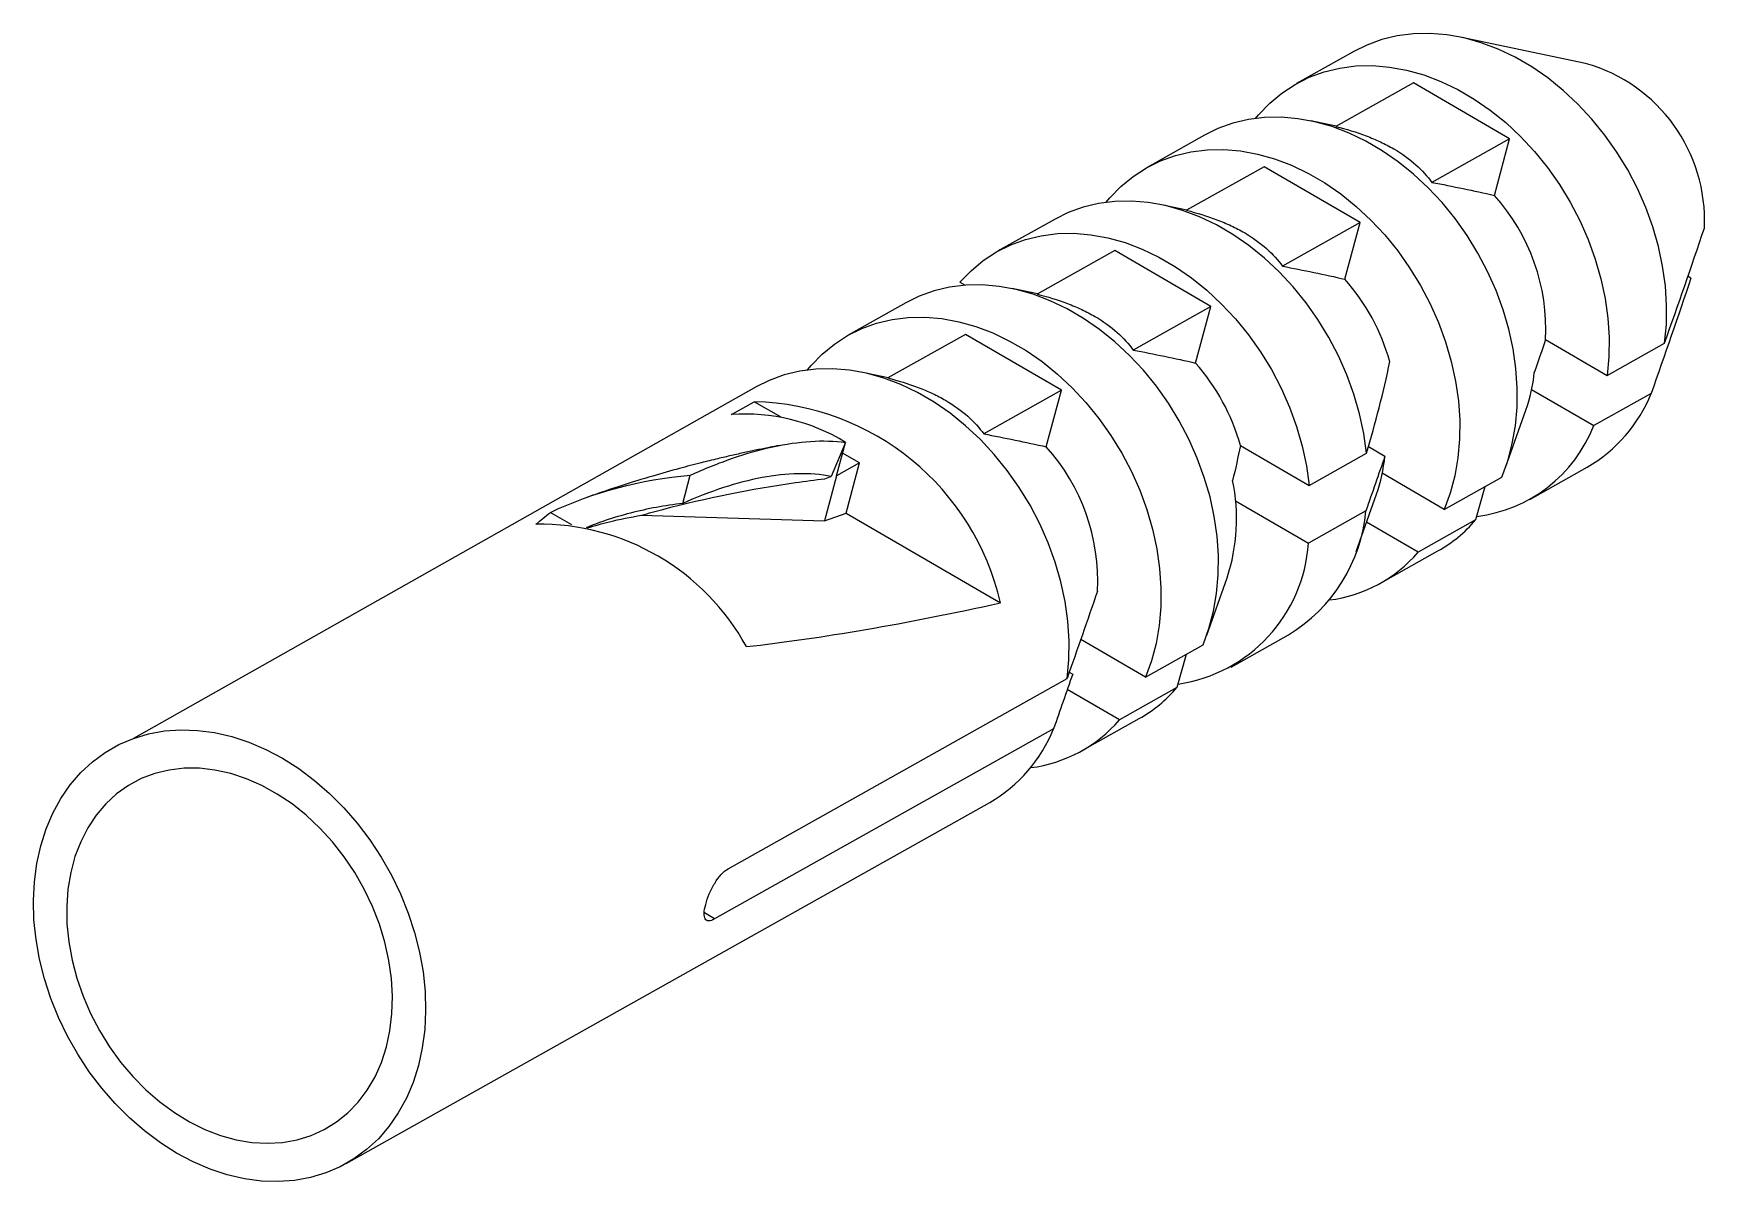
# Model space of a CAD drawing. Extents: x 7948 to 8542, y -4601 to -4181.
# Drawn here: x 8485.37 to 8494.06, y -4310.68 to -4304.72 of the extents above; entities that cross this region are included whole.
import ezdxf

# ---------------------------------------------------------------- set-up
doc = ezdxf.new("R2010")
doc.units = 0
doc.header["$LTSCALE"] = 7
doc.header["$MEASUREMENT"] = 0
doc.layers.get('0').update_dxf_attribs({"color": 2, "linetype": 'CONTINUOUS'})

msp = doc.modelspace()

# ---------------------------------------------------------------- linework, layer by layer
at = {"color": 7, "linetype": 'Continuous'}
for p, q in [((8493.43699, -4304.87291), (8492.78584, -4304.73645)), ((8492.23274, -4304.81066), (8491.93418, -4304.97824)), ((8492.54269, -4304.97454), (8492.1393, -4305.20096)), ((8493.0417, -4305.26502), (8492.54269, -4304.97454)), ((8492.14139, -4305.19978), (8492.00958, -4305.17216)), ((8491.45648, -4305.24637), (8491.15792, -4305.41395)), ((8493.0417, -4305.26502), (8492.6383, -4305.49144)), ((8492.96287, -4305.55919), (8493.0417, -4305.26502)), ((8491.76643, -4305.41024), (8491.36304, -4305.63666)), ((8492.26544, -4305.70072), (8491.76643, -4305.41024)), ((8491.36513, -4305.63549), (8491.23332, -4305.60786)), ((8490.68022, -4305.68207), (8490.38166, -4305.84965)), ((8492.26544, -4305.70072), (8491.86205, -4305.92714)), ((8492.18662, -4305.9949), (8492.26544, -4305.70072)), ((8490.99018, -4305.84595), (8490.58678, -4306.07237)), ((8491.48918, -4306.13643), (8490.99018, -4305.84595)), ((8490.18571, -4306.01078), (8490.21234, -4306.02628)), ((8490.58887, -4306.07119), (8490.45706, -4306.04357)), ((8493.96923, -4305.977), (8493.98439, -4305.98981)), ((8489.90396, -4306.11778), (8489.6054, -4306.28536)), ((8491.48918, -4306.13643), (8491.08579, -4306.36285)), ((8491.41036, -4306.4306), (8491.48918, -4306.13643)), ((8490.21392, -4306.28165), (8489.81052, -4306.50807)), ((8490.71292, -4306.57213), (8490.21392, -4306.28165)), ((8493.2291, -4306.30872), (8493.54897, -4306.49492)), ((8493.54897, -4306.49492), (8493.84753, -4306.32734)), ((8489.81262, -4306.5069), (8489.6808, -4306.47927)), ((8489.1277, -4306.55349), (8485.89069, -4308.38148)), ((8493.15659, -4306.568), (8493.47909, -4306.75573)), ((8488.99781, -4306.69836), (8489.11723, -4306.63133)), ((8489.25699, -4306.71268), (8489.11723, -4306.63133)), ((8490.71292, -4306.57213), (8490.30953, -4306.79855)), ((8490.6341, -4306.86631), (8490.71292, -4306.57213)), ((8493.77765, -4306.58815), (8493.47909, -4306.75573)), ((8493.0208, -4306.97375), (8493.12656, -4306.67596)), ((8489.59103, -4306.84269), (8489.51741, -4307.01956)), ((8489.54444, -4307.01657), (8489.59103, -4306.84269)), ((8489.66387, -4306.94953), (8489.57609, -4306.89844)), ((8491.64302, -4306.85911), (8492.00014, -4307.06699)), ((8492.00014, -4307.06699), (8492.2987, -4306.89941)), ((8492.30819, -4306.86505), (8492.39402, -4306.91501)), ((8489.66387, -4306.94953), (8489.54444, -4307.01657)), ((8489.59398, -4307.21034), (8489.66387, -4306.94953)), ((8492.70283, -4307.19144), (8492.38033, -4307.0037)), ((8493.14706, -4307.13912), (8493.44562, -4306.97154)), ((8488.74508, -4307.15983), (8488.78417, -4307.01394)), ((8489.54444, -4307.01657), (8489.48192, -4307.24992)), ((8492.70283, -4307.19144), (8493.00139, -4307.02386)), ((8492.91301, -4307.07346), (8492.86531, -4307.24613)), ((8488.28363, -4307.11618), (8488.24125, -4307.13056)), ((8491.61791, -4307.14597), (8491.99645, -4307.36633)), ((8492.24454, -4307.40946), (8492.3503, -4307.11167)), ((8488.05751, -4307.20686), (8488.16648, -4307.27029)), ((8488.53056, -4307.22116), (8489.48192, -4307.24992)), ((8489.48192, -4307.24992), (8489.59398, -4307.21034)), ((8489.59398, -4307.21034), (8490.39602, -4307.67722)), ((8492.29502, -4307.19875), (8491.99645, -4307.36633)), ((8492.56674, -4307.4137), (8492.29849, -4307.25755)), ((8492.86531, -4307.24613), (8492.56674, -4307.4137)), ((8492.3708, -4307.57483), (8492.66936, -4307.40725)), ((8491.46828, -4307.84516), (8491.57405, -4307.54737)), ((8491.15031, -4308.06285), (8490.81321, -4307.86661)), ((8491.59454, -4308.01053), (8491.8931, -4307.84296)), ((8491.15031, -4308.06285), (8491.44887, -4307.89527)), ((8491.36049, -4307.94488), (8491.31279, -4308.11754)), ((8490.75402, -4308.03699), (8490.77162, -4308.04723)), ((8488.98099, -4309.05888), (8490.7425, -4308.07017)), ((8491.01423, -4308.28512), (8490.74359, -4308.12757)), ((8491.31279, -4308.11754), (8491.01423, -4308.28512)), ((8490.81828, -4308.44624), (8491.11684, -4308.27866)), ((8490.67262, -4308.33097), (8488.91111, -4309.31969)), ((8486.9967, -4310.59125), (8490.34058, -4308.71437))]:
    msp.add_line(p, q, dxfattribs=at)
at = {"color": 8, "linetype": 'Continuous'}
msp.add_line((8488.91111, -4309.31969), (8488.85792, -4309.28873), dxfattribs=at)
at = {"color": 7, "linetype": 'Continuous', "flags": 128}
for points in [[(8493.84753, -4306.32734), (8493.8566, -4306.23044), (8493.85788, -4306.13094), (8493.85138, -4306.0296), (8493.83713, -4305.92721), (8493.81526, -4305.82454), (8493.78591, -4305.72238), (8493.74933, -4305.62151), (8493.70579, -4305.5227), (8493.65563, -4305.4267), (8493.59922, -4305.33426), (8493.53699, -4305.24608), (8493.46943, -4305.16283), (8493.39706, -4305.08515), (8493.32041, -4305.01363), (8493.24009, -4304.94882), (8493.1567, -4304.89122), (8493.07088, -4304.84126), (8492.98329, -4304.79934), (8492.8946, -4304.76576), (8492.80548, -4304.74078), (8492.71662, -4304.7246), (8492.6287, -4304.71735), (8492.54239, -4304.71906), (8492.45835, -4304.72974), (8492.37722, -4304.74931), (8492.29962, -4304.7776), (8492.23274, -4304.81066)], [(8491.72168, -4305.15926), (8491.73737, -4305.14037), (8491.79524, -4305.07996), (8491.8588, -4305.02703), (8491.92759, -4304.98199), (8492.00106, -4304.94518), (8492.07866, -4304.91689), (8492.15979, -4304.89732), (8492.24383, -4304.88664), (8492.33014, -4304.88493), (8492.41806, -4304.89218), (8492.50692, -4304.90836), (8492.59604, -4304.93333), (8492.68473, -4304.96691), (8492.77232, -4305.00884), (8492.85814, -4305.0588), (8492.94153, -4305.1164), (8493.02185, -4305.18121), (8493.09849, -4305.25273), (8493.17087, -4305.33041), (8493.23843, -4305.41366), (8493.30065, -4305.50184), (8493.35707, -4305.59428), (8493.40723, -4305.69027), (8493.45077, -4305.78908), (8493.48735, -4305.88996), (8493.51669, -4305.99212), (8493.53857, -4306.09479), (8493.55282, -4306.19718), (8493.55932, -4306.29852), (8493.55804, -4306.39802), (8493.54897, -4306.49492)], [(8493.00139, -4307.02386), (8493.0324, -4306.93903), (8493.05606, -4306.84956), (8493.07219, -4306.75612), (8493.08067, -4306.65944), (8493.08144, -4306.56023), (8493.07449, -4306.45925), (8493.05987, -4306.35727), (8493.03769, -4306.25506), (8493.00813, -4306.15339), (8492.97139, -4306.05304), (8492.92778, -4305.95476), (8492.87761, -4305.8593), (8492.82126, -4305.76739), (8492.75916, -4305.67971), (8492.69179, -4305.59694), (8492.61965, -4305.51971), (8492.54329, -4305.44859), (8492.46329, -4305.38412), (8492.38025, -4305.32681), (8492.29481, -4305.27707), (8492.20761, -4305.23529), (8492.11932, -4305.20178), (8492.03059, -4305.17681), (8491.94211, -4305.16054), (8491.85455, -4305.15312), (8491.76857, -4305.1546), (8491.68482, -4305.16496), (8491.60393, -4305.18412), (8491.52652, -4305.21195), (8491.45648, -4305.24637)], [(8490.94543, -4305.59497), (8490.96437, -4305.57229), (8491.02233, -4305.51256), (8491.0859, -4305.46026), (8491.15462, -4305.41581), (8491.22796, -4305.37953), (8491.30537, -4305.3517), (8491.38626, -4305.33254), (8491.47001, -4305.32218), (8491.55599, -4305.3207), (8491.64355, -4305.32812), (8491.73203, -4305.34438), (8491.82075, -4305.36936), (8491.90905, -4305.40287), (8491.99625, -4305.44465), (8492.08169, -4305.49439), (8492.16473, -4305.5517), (8492.24473, -4305.61617), (8492.32109, -4305.68729), (8492.39323, -4305.76452), (8492.4606, -4305.84729), (8492.5227, -4305.93497), (8492.57904, -4306.02688), (8492.62922, -4306.12234), (8492.67283, -4306.22062), (8492.70956, -4306.32097), (8492.73913, -4306.42264), (8492.76131, -4306.52485), (8492.77593, -4306.62683), (8492.78288, -4306.72781), (8492.78211, -4306.82702), (8492.77363, -4306.9237), (8492.7575, -4307.01714), (8492.73384, -4307.10661), (8492.70283, -4307.19144)], [(8492.2987, -4306.89941), (8492.28435, -4306.79712), (8492.26239, -4306.69458), (8492.23299, -4306.59254), (8492.19637, -4306.49181), (8492.15281, -4306.39314), (8492.10264, -4306.29729), (8492.04625, -4306.20499), (8491.98406, -4306.11694), (8491.91655, -4306.03382), (8491.84423, -4305.95626), (8491.76767, -4305.88484), (8491.68743, -4305.82013), (8491.60413, -4305.7626), (8491.51841, -4305.7127), (8491.43093, -4305.67081), (8491.34234, -4305.63725), (8491.25333, -4305.61228), (8491.16457, -4305.59608), (8491.07674, -4305.58878), (8490.99052, -4305.59043), (8490.90655, -4305.60102), (8490.82549, -4305.62048), (8490.74794, -4305.64865), (8490.68022, -4305.68207)], [(8490.18571, -4306.01078), (8490.2436, -4305.95054), (8490.30718, -4305.89778), (8490.37594, -4305.8529), (8490.44938, -4305.81623), (8490.52693, -4305.78806), (8490.60799, -4305.7686), (8490.69196, -4305.75801), (8490.77818, -4305.75635), (8490.86601, -4305.76366), (8490.95477, -4305.77986), (8491.04378, -4305.80483), (8491.13236, -4305.83839), (8491.21985, -4305.88028), (8491.30557, -4305.93018), (8491.38887, -4305.98771), (8491.4691, -4306.05242), (8491.54567, -4306.12383), (8491.61799, -4306.2014), (8491.6855, -4306.28452), (8491.74769, -4306.37257), (8491.80408, -4306.46487), (8491.85425, -4306.56072), (8491.89781, -4306.65939), (8491.93443, -4306.76012), (8491.96383, -4306.86215), (8491.98579, -4306.9647), (8492.00014, -4307.06699)], [(8491.44887, -4307.89527), (8491.47988, -4307.81044), (8491.50354, -4307.72097), (8491.51968, -4307.62754), (8491.52816, -4307.53085), (8491.52892, -4307.43164), (8491.52197, -4307.33066), (8491.50735, -4307.22868), (8491.48517, -4307.12647), (8491.45561, -4307.0248), (8491.41888, -4306.92445), (8491.37526, -4306.82617), (8491.32509, -4306.73071), (8491.26874, -4306.6388), (8491.20665, -4306.55112), (8491.13927, -4306.46835), (8491.06713, -4306.39112), (8490.99077, -4306.32), (8490.91077, -4306.25554), (8490.82773, -4306.19822), (8490.74229, -4306.14848), (8490.65509, -4306.1067), (8490.5668, -4306.0732), (8490.47808, -4306.04822), (8490.3896, -4306.03195), (8490.30203, -4306.02453), (8490.21605, -4306.02601), (8490.1323, -4306.03637), (8490.05141, -4306.05553), (8489.97401, -4306.08336), (8489.90396, -4306.11778)], [(8489.39291, -4306.46638), (8489.41186, -4306.4437), (8489.46981, -4306.38397), (8489.53339, -4306.33167), (8489.6021, -4306.28722), (8489.67545, -4306.25094), (8489.75285, -4306.22311), (8489.83374, -4306.20395), (8489.91749, -4306.19359), (8490.00347, -4306.19211), (8490.09104, -4306.19953), (8490.17951, -4306.2158), (8490.26824, -4306.24077), (8490.35653, -4306.27428), (8490.44373, -4306.31606), (8490.52917, -4306.3658), (8490.61221, -4306.42311), (8490.69221, -4306.48758), (8490.76857, -4306.5587), (8490.84071, -4306.63593), (8490.90808, -4306.7187), (8490.97018, -4306.80638), (8491.02653, -4306.89829), (8491.0767, -4306.99375), (8491.12032, -4307.09203), (8491.15705, -4307.19238), (8491.18661, -4307.29405), (8491.20879, -4307.39626), (8491.22341, -4307.49824), (8491.23036, -4307.59922), (8491.2296, -4307.69843), (8491.22111, -4307.79511), (8491.20498, -4307.88855), (8491.18132, -4307.97802), (8491.15031, -4308.06285)], [(8490.7425, -4308.07017), (8490.75156, -4307.97326), (8490.75285, -4307.87376), (8490.74634, -4307.77242), (8490.7321, -4307.67003), (8490.71022, -4307.56736), (8490.68088, -4307.4652), (8490.6443, -4307.36433), (8490.60076, -4307.26552), (8490.55059, -4307.16953), (8490.49418, -4307.07709), (8490.43196, -4306.9889), (8490.3644, -4306.90565), (8490.29202, -4306.82797), (8490.21538, -4306.75645), (8490.13505, -4306.69165), (8490.05166, -4306.63404), (8489.96584, -4306.58409), (8489.87825, -4306.54216), (8489.78956, -4306.50858), (8489.70045, -4306.4836), (8489.61159, -4306.46743), (8489.52367, -4306.46017), (8489.43736, -4306.46189), (8489.35331, -4306.47257), (8489.27218, -4306.49213), (8489.19459, -4306.52042), (8489.1277, -4306.55349)], [(8487.37164, -4310.08209), (8487.34394, -4310.16932), (8487.309, -4310.25155), (8487.26705, -4310.32813), (8487.21844, -4310.3985), (8487.16352, -4310.46211), (8487.10272, -4310.51847), (8487.0365, -4310.56717), (8486.96535, -4310.60783), (8486.88983, -4310.64015), (8486.81051, -4310.66386), (8486.72799, -4310.6788), (8486.6429, -4310.68486), (8486.55589, -4310.68197), (8486.46761, -4310.67018), (8486.37875, -4310.64956), (8486.28998, -4310.62027), (8486.20196, -4310.58254), (8486.11539, -4310.53665), (8486.0309, -4310.48296), (8485.94915, -4310.42187), (8485.87075, -4310.35384), (8485.79631, -4310.2794), (8485.72639, -4310.19911), (8485.66152, -4310.11358), (8485.6022, -4310.02346), (8485.54888, -4309.92944), (8485.50196, -4309.83224), (8485.4618, -4309.73259), (8485.4287, -4309.63125), (8485.40293, -4309.52899), (8485.38466, -4309.4266), (8485.37406, -4309.32484), (8485.37118, -4309.22451), (8485.37606, -4309.12635), (8485.38866, -4309.03112), (8485.40888, -4308.93953), (8485.43658, -4308.8523), (8485.47152, -4308.77008), (8485.51347, -4308.69349), (8485.56208, -4308.62313), (8485.617, -4308.55952), (8485.6778, -4308.50315), (8485.74402, -4308.45445), (8485.81517, -4308.41379), (8485.89069, -4308.38148), (8485.97001, -4308.35776), (8486.05253, -4308.34282), (8486.13762, -4308.33677), (8486.22463, -4308.33965), (8486.31291, -4308.35145), (8486.40177, -4308.37207), (8486.49054, -4308.40135), (8486.57856, -4308.43908), (8486.66513, -4308.48497), (8486.74962, -4308.53866), (8486.83137, -4308.59976), (8486.90977, -4308.66778), (8486.98421, -4308.74222), (8487.05413, -4308.82252), (8487.119, -4308.90805), (8487.17832, -4308.99816), (8487.23164, -4309.09218), (8487.27856, -4309.18939), (8487.31872, -4309.28904), (8487.35182, -4309.39038), (8487.37759, -4309.49263), (8487.39586, -4309.59503), (8487.40646, -4309.69678), (8487.40934, -4309.79712), (8487.40446, -4309.89528), (8487.39186, -4309.99051), (8487.37164, -4310.08209)], [(8487.2053, -4309.98526), (8487.22353, -4309.90082), (8487.23398, -4309.81274), (8487.23655, -4309.72184), (8487.23122, -4309.62896), (8487.21803, -4309.53499), (8487.19712, -4309.44079), (8487.16868, -4309.34724), (8487.13296, -4309.25522), (8487.09031, -4309.16558), (8487.04113, -4309.07917), (8486.98587, -4308.99679), (8486.92505, -4308.91921), (8486.85923, -4308.84715), (8486.78904, -4308.78129), (8486.71512, -4308.72224), (8486.63817, -4308.67055), (8486.55891, -4308.62671), (8486.47807, -4308.59112), (8486.39641, -4308.56412), (8486.31469, -4308.54596), (8486.23368, -4308.53681), (8486.15413, -4308.53675), (8486.07679, -4308.54579), (8486.00237, -4308.56383), (8485.93157, -4308.59072), (8485.86506, -4308.6262), (8485.80345, -4308.66993), (8485.74732, -4308.72152), (8485.69719, -4308.78048), (8485.65353, -4308.84626), (8485.61676, -4308.91824), (8485.5872, -4308.99575), (8485.56514, -4309.07808), (8485.55079, -4309.16444), (8485.54427, -4309.25404), (8485.54565, -4309.34603), (8485.55492, -4309.43957), (8485.57199, -4309.53376), (8485.5967, -4309.62775), (8485.62881, -4309.72064), (8485.66804, -4309.81157), (8485.71401, -4309.8997), (8485.76629, -4309.98419), (8485.8244, -4310.06427), (8485.88779, -4310.13918), (8485.95588, -4310.20822), (8486.02802, -4310.27074), (8486.10354, -4310.32618), (8486.18174, -4310.374), (8486.26188, -4310.41376), (8486.34323, -4310.44509), (8486.42501, -4310.4677), (8486.50647, -4310.48137), (8486.58684, -4310.48598), (8486.66538, -4310.48149), (8486.74135, -4310.46793), (8486.81404, -4310.44544), (8486.88278, -4310.41422), (8486.94691, -4310.37457), (8487.00585, -4310.32685), (8487.05905, -4310.27151), (8487.10599, -4310.20907), (8487.14626, -4310.14011), (8487.17946, -4310.06528), (8487.2053, -4309.98526)]]:
    msp.add_lwpolyline(points, dxfattribs=at)
at = {"color": 7, "linetype": 'Continuous'}
for centre, radius, start, end in [((8493.2064, -4305.68978), 0.84879, 357.351076, 74.236197), ((8492.19029, -4306.25565), 1.04017, 357.075455, 42.033392), ((8491.3639, -4306.71903), 1.096, 15.648195, 41.353386), ((8490.58764, -4307.15473), 1.096, 15.648195, 41.353386), ((8492.32339, -4306.39422), 0.85116, 340.669501, 354.262474), ((8489.08351, -4307.97728), 1.34637, 12.877186, 88.564717), ((8493.05589, -4306.29855), 0.77769, 300.074881, 338.137497), ((8489.07117, -4307.68809), 0.99245, 58.411535, 94.239171), ((8492.78158, -4306.48456), 0.74837, 276.938324, 338.755374), ((8489.86151, -4307.56276), 1.04017, 357.075455, 42.033392), ((8491.54797, -4306.83011), 0.8503, 340.662615, 354.26936), ((8490.64232, -4307.24073), 0.98089, 341.782935, 11.787256), ((8491.45813, -4307.1241), 0.84021, 301.177587, 354.902393), ((8492.3129, -4306.77404), 0.72664, 299.376821, 319.482878), ((8488.00061, -4308.49461), 1.22661, 28.754394, 90.83658), ((8491.20585, -4307.31477), 0.79228, 278.277439, 356.268746), ((8492.01517, -4306.94147), 0.72612, 277.153832, 319.431478), ((8490.76038, -4307.64545), 0.72664, 299.376821, 319.482878), ((8490.46265, -4307.81288), 0.72612, 277.153832, 319.431478), ((8489.95086, -4308.04138), 0.77769, 300.074881, 338.137497)]:
    msp.add_arc(centre, radius, start, end, dxfattribs=at)
msp.add_ellipse((8492.00719, -4306.35809), major_axis=(4.29334, 1.36076), ratio=0.189488, start_param=3.9025809, end_param=4.2684421, dxfattribs=at)
for points, knots in [([(8492.1393, -4305.20096), (8492.19314, -4305.21457), (8492.24579, -4305.23054), (8492.3222, -4305.25952), (8492.34741, -4305.27012), (8492.39531, -4305.2926), (8492.41814, -4305.30451), (8492.48322, -4305.34235), (8492.52239, -4305.37082), (8492.58811, -4305.42964), (8492.61545, -4305.46037), (8492.6383, -4305.49144)], [0, 0, 0, 0, 0.25, 0.25, 0.375, 0.375, 0.5, 0.5, 0.75, 0.75, 1, 1, 1, 1]), ([(8491.36304, -4305.63666), (8491.41689, -4305.65027), (8491.46953, -4305.66624), (8491.54594, -4305.69523), (8491.57115, -4305.70583), (8491.61905, -4305.7283), (8491.64188, -4305.74022), (8491.70696, -4305.77806), (8491.74613, -4305.80653), (8491.81185, -4305.86534), (8491.83919, -4305.89608), (8491.86205, -4305.92714)], [0, 0, 0, 0, 0.25, 0.25, 0.375, 0.375, 0.5, 0.5, 0.75, 0.75, 1, 1, 1, 1]), ([(8490.58678, -4306.07237), (8490.64063, -4306.08598), (8490.69327, -4306.10195), (8490.76969, -4306.13093), (8490.79489, -4306.14153), (8490.84279, -4306.16401), (8490.86562, -4306.17592), (8490.9307, -4306.21376), (8490.96987, -4306.24224), (8491.03559, -4306.30105), (8491.06293, -4306.33179), (8491.08579, -4306.36285)], [0, 0, 0, 0, 0.25, 0.25, 0.375, 0.375, 0.5, 0.5, 0.75, 0.75, 1, 1, 1, 1]), ([(8492.2987, -4306.89941), (8492.32155, -4306.8208), (8492.34359, -4306.74198), (8492.38457, -4306.58352), (8492.40362, -4306.50391), (8492.41928, -4306.4234)], [0, 0, 0, 0, 0.5, 0.5, 1, 1, 1, 1]), ([(8489.81052, -4306.50807), (8489.86437, -4306.52168), (8489.91701, -4306.53766), (8489.99343, -4306.56664), (8490.01863, -4306.57724), (8490.06653, -4306.59971), (8490.08937, -4306.61163), (8490.15444, -4306.64947), (8490.19362, -4306.67794), (8490.25933, -4306.73676), (8490.28667, -4306.76749), (8490.30953, -4306.79855)], [0, 0, 0, 0, 0.25, 0.25, 0.375, 0.375, 0.5, 0.5, 0.75, 0.75, 1, 1, 1, 1]), ([(8488.78417, -4307.01394), (8488.85903, -4306.97981), (8488.93232, -4306.95018), (8489.07552, -4306.90058), (8489.1456, -4306.88058), (8489.34872, -4306.83646), (8489.4751, -4306.82765), (8489.591, -4306.84276)], [0, 0, 0, 0, 0.25, 0.25, 0.5, 0.5, 1, 1, 1, 1]), ([(8489.2479, -4306.85905), (8489.23025, -4306.86238), (8489.19096, -4306.86978), (8489.13064, -4306.88228), (8489.06548, -4306.89619), (8488.99802, -4306.91128), (8488.92271, -4306.92889), (8488.8323, -4306.95111), (8488.71948, -4306.98056), (8488.58109, -4307.0196), (8488.43541, -4307.06378), (8488.33642, -4307.09799), (8488.29166, -4307.11346)], [0, 0, 0, 0, 0.0552878, 0.1230318, 0.1889403, 0.2594414, 0.3344173, 0.424952, 0.5428002, 0.6880779, 0.8589527, 1, 1, 1, 1]), ([(8488.53056, -4307.22115), (8488.56734, -4307.21076), (8488.8273, -4307.14008), (8489.15064, -4307.07474), (8489.43295, -4307.03766), (8489.4833, -4307.03168)], [-1.96851656, -1.96851656, -1.96851656, -1.96851656, -1.92071189, -1.63339702, -1.57077837, -1.57077837, -1.57077837, -1.57077837]), ([(8489.51736, -4307.01965), (8489.46279, -4307.00898), (8489.40532, -4307.00454), (8489.28507, -4307.007), (8489.22212, -4307.01393), (8489.02732, -4307.05057), (8488.88963, -4307.09598), (8488.74508, -4307.15983)], [0, 0, 0, 0, 0.25, 0.25, 0.5, 0.5, 1, 1, 1, 1]), ([(8488.74508, -4307.15983), (8488.69927, -4307.16616), (8488.60753, -4307.17885), (8488.47319, -4307.2095), (8488.35125, -4307.24448), (8488.27604, -4307.27366), (8488.24336, -4307.28633)], [0, 0, 0, 0, 0.2637506, 0.5282472, 0.7949998, 1, 1, 1, 1]), ([(8487.9827, -4307.26813), (8487.9947, -4307.25799), (8488.01913, -4307.23733), (8488.04456, -4307.21714), (8488.05751, -4307.20686)], [0, 0, 0, 0, 0.4909737, 1, 1, 1, 1]), ([(8488.24964, -4307.28736), (8488.2873, -4307.27614), (8488.37473, -4307.25009), (8488.47402, -4307.23165), (8488.53055, -4307.22116)], [0, 0, 0, 0, 0.4306265, 1, 1, 1, 1]), ([(8488.91111, -4309.31969), (8488.89927, -4309.32634), (8488.88899, -4309.32971), (8488.8723, -4309.32966), (8488.866, -4309.32615), (8488.85401, -4309.30584), (8488.8552, -4309.27867), (8488.86906, -4309.22695), (8488.8755, -4309.20848), (8488.89147, -4309.17102), (8488.90095, -4309.15224), (8488.93224, -4309.1005), (8488.95731, -4309.07217), (8488.98099, -4309.05888)], [0, 0, 0, 0, 0.125, 0.125, 0.25, 0.25, 0.5, 0.5, 0.625, 0.625, 0.75, 0.75, 1, 1, 1, 1])]:
    msp.add_open_spline(points, degree=3, knots=knots, dxfattribs=at)
for points in [[(8492.6383, -4305.49144), (8492.74725, -4305.51254), (8492.85578, -4305.53447), (8492.96287, -4305.55919)], [(8493.84753, -4306.32734), (8493.91738, -4306.12817), (8493.98701, -4305.92892), (8494.05428, -4305.729)], [(8491.86205, -4305.92714), (8491.97099, -4305.94825), (8492.07952, -4305.97017), (8492.18662, -4305.9949)], [(8493.98439, -4305.98981), (8493.91713, -4306.18973), (8493.8475, -4306.38897), (8493.77765, -4306.58815)], [(8493.2291, -4306.30872), (8493.20961, -4306.36561), (8493.18999, -4306.42247), (8493.17028, -4306.47931)], [(8491.08579, -4306.36285), (8491.19474, -4306.38395), (8491.30326, -4306.40588), (8491.41036, -4306.4306)], [(8490.30953, -4306.79855), (8490.41848, -4306.81966), (8490.52701, -4306.84158), (8490.6341, -4306.86631)], [(8491.64302, -4306.85911), (8491.63119, -4306.91995), (8491.61737, -4306.98029), (8491.60253, -4307.04036)], [(8492.39402, -4306.91501), (8492.36121, -4307.00965), (8492.32817, -4307.10422), (8492.29502, -4307.19875)], [(8488.05751, -4307.20686), (8488.28185, -4307.10034), (8488.52734, -4307.03534), (8488.78417, -4307.01394)], [(8489.48334, -4307.03166), (8489.49467, -4307.02757), (8489.50604, -4307.02356), (8489.51743, -4307.01963)], [(8490.90032, -4307.61583), (8490.84839, -4307.76747), (8490.79556, -4307.91885), (8490.7425, -4308.07017)], [(8490.77162, -4308.04723), (8490.73881, -4308.14187), (8490.70577, -4308.23644), (8490.67262, -4308.33097)]]:
    msp.add_open_spline(points, degree=3, dxfattribs=at)

doc.saveas('drawing.dxf')
